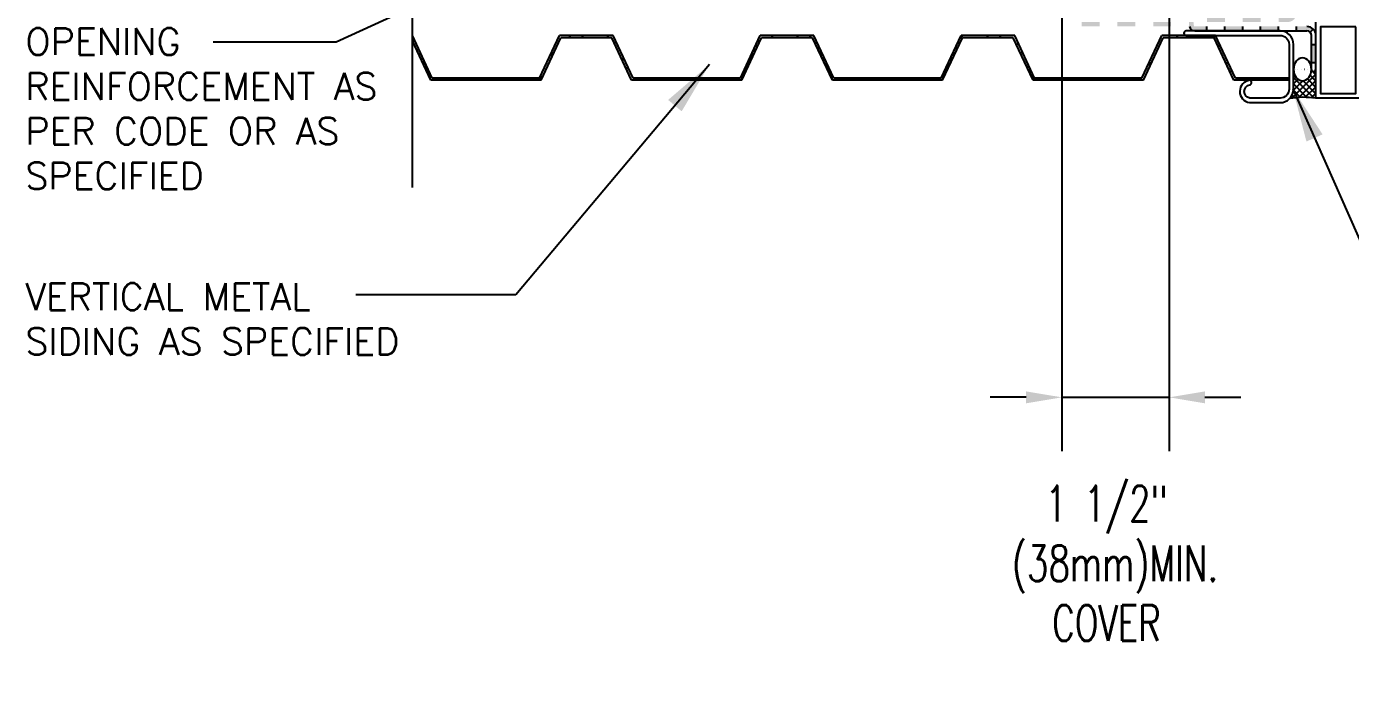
# Model space of a CAD drawing. Header units: inches. Extents: x 2883.8 to 2914.4, y 405.8 to 450.2.
# Drawn here: x 2884.05 to 2902.54, y 424.43 to 433.51 of the extents above; entities that cross this region are included whole.
import ezdxf

# ---------------------------------------------------------------- set-up
doc = ezdxf.new("R2010")
doc.units = ezdxf.units.IN
doc.header["$LTSCALE"] = 0.5
doc.header["$MEASUREMENT"] = 0
doc.layers.get('Defpoints').update_dxf_attribs({"linetype": 'CONTINUOUS'})
for name, color, linetype in [('HATCH', 12, 'CONTINUOUS'), ('LINE18', 9, 'CONTINUOUS'), ('line25', 2, 'CONTINUOUS'), ('LINE9', 9, 'CONTINUOUS'), ('TEXT', 4, 'CONTINUOUS')]:
    doc.layers.add(name, color=color, linetype=linetype)
doc.styles.add('DIM', font='romans.shx', dxfattribs={"width": 0.7})
doc.styles.get("Standard").update_dxf_attribs({"font": 'romans.shx'})
doc.dimstyles.new('ext_12', dxfattribs={"dimscale": 12, "dimtxt": 0.09375, "dimasz": 0.09375, "dimexe": 0.09375, "dimexo": 0.0625, "dimgap": 0.0625, "dimtad": 1, "dimdec": 1, "dimzin": 3, "dimdsep": 46, "dimlunit": 4, "dimtxsty": 'DIM', "dimcen": 0.09, "dimdle": 0.09375, "dimclrt": 4, "dimadec": 0, "dimazin": 0, "dimtfac": 1, "dimtdec": 1, "dimtmove": 2, "dimatfit": 3, "dimfxl": 0, "dimfrac": 2, "dimtolj": 1, "dimtzin": 0, "dimarcsym": 0})
doc.dimstyles.new('ext_8', dxfattribs={"dimscale": 8, "dimtxt": 0.09375, "dimasz": 0.09375, "dimexe": 0.09375, "dimexo": 0.0625, "dimgap": 0.0625, "dimtad": 1, "dimdec": 6, "dimzin": 3, "dimdsep": 46, "dimlunit": 4, "dimtxsty": 'DIM', "dimcen": 0.09, "dimdle": 0.09375, "dimclrt": 4, "dimadec": 0, "dimazin": 0, "dimtfac": 1, "dimtdec": 6, "dimtmove": 2, "dimatfit": 3, "dimfxl": 0, "dimfrac": 2, "dimtolj": 1, "dimtzin": 0, "dimarcsym": 0})

# ---------------------------------------------------------------- blocks, each defined once
blk = doc.blocks.new('*D9')
at = {"layer": 'Defpoints', "color": 0}
for p in [(2898.51, 439.759), (2900.01, 436.632), (2900.01, 428.329)]:
    blk.add_point(p, dxfattribs=at)
at = {"layer": 'TEXT', "color": 0, "lineweight": -2}
for p, q in [((2898.51, 439.259), (2898.51, 427.579)), ((2900.01, 436.132), (2900.01, 427.579)), ((2898.01, 428.329), (2897.51, 428.329)), ((2898.51, 428.329), (2900.01, 428.329)), ((2900.51, 428.329), (2901.01, 428.329))]:
    blk.add_line(p, q, dxfattribs=at)
at = {"layer": 'TEXT', "color": 0}
for points in [[(2898.01, 428.412), (2898.01, 428.245), (2898.51, 428.329)], [(2900.51, 428.412), (2900.51, 428.245), (2900.01, 428.329)]]:
    blk.add_solid(points, dxfattribs=at)
at = {"layer": 'TEXT', "color": 4, "insert": (2899.134, 426.012), "char_height": 0.5, "attachment_point": 5, "style": 'DIM'}
blk.add_mtext('\\A1;1 1/2" \\P (38mm)MIN. \\PCOVER', dxfattribs=at)

msp = doc.modelspace()

# ---------------------------------------------------------------- hatches: boundary and pattern name
at = {"layer": 'HATCH'}
h = msp.add_hatch(color=7, dxfattribs=at)
h.dxf.hatch_style = 1
h.paths.add_polyline_path([(2898.7872327, 433.6940058), (2898.562364, 433.6940058, 0.8607801815), (2898.562364, 433.6315058), (2898.7872327, 433.6315058)])
h.paths.add_polyline_path([(2899.0372327, 433.5690058), (2898.7872327, 433.5690058), (2898.7872327, 433.5065058), (2899.0372327, 433.5065058)])
h.paths.add_polyline_path([(2899.2872327, 433.6940058), (2899.0372327, 433.6940058), (2899.0372327, 433.6315058), (2899.2872327, 433.6315058)])
h.paths.add_polyline_path([(2899.5372327, 433.5690058), (2899.2872327, 433.5690058), (2899.2872327, 433.5065058), (2899.5372327, 433.5065058)])
h.paths.add_polyline_path([(2899.7872327, 433.6940058), (2899.5372327, 433.6940058), (2899.5372327, 433.6315058), (2899.7872327, 433.6315058)])
h.paths.add_polyline_path([(2900.0372327, 433.5690058), (2899.7872327, 433.5690058), (2899.7872327, 433.5065058), (2900.0372327, 433.5065058)])
h.paths.add_polyline_path([(2900.2872327, 433.6940058), (2900.0372327, 433.6940058), (2900.0372327, 433.6315058), (2900.2872327, 433.6315058)])
h.paths.add_polyline_path([(2900.5372327, 433.5065058), (2900.3694956, 433.5065058, -0.4142135624), (2900.3538706, 433.5221308), (2900.3538706, 433.5533808, 0.4142135624), (2900.3382456, 433.5690058), (2900.2872327, 433.5690058), (2900.2872327, 433.5065058), (2900.2929491, 433.5065058, 0.3563939587), (2900.3694956, 433.4440058), (2900.5372327, 433.4440058)])
h.paths.add_polyline_path([(2900.7872327, 433.6315058), (2900.5372327, 433.6315058), (2900.5372327, 433.5690058), (2900.7872327, 433.5690058)])
h.paths.add_polyline_path([(2901.0372327, 433.5065058), (2900.7872327, 433.5065058), (2900.7872327, 433.4440058), (2901.0372327, 433.4440058)])
h.paths.add_polyline_path([(2901.2872327, 433.6315058), (2901.0372327, 433.6315058), (2901.0372327, 433.5690058), (2901.2872327, 433.5690058)])
h.paths.add_polyline_path([(2901.5372327, 433.5065058), (2901.2872327, 433.5065058), (2901.2872327, 433.4440058), (2901.5372327, 433.4440058)])
h.paths.add_polyline_path([(2902.0223532, 433.4698942, 0.1989123674), (2901.9339648, 433.5065058), (2901.7872327, 433.5065058), (2901.7872327, 433.4440058), (2901.9339648, 433.4440058, -0.1989123674), (2901.978159, 433.4257)])
h.paths.add_polyline_path([(2902.0589648, 433.2531896), (2901.9964648, 433.2531896), (2901.9964648, 433.0031896), (2902.0589648, 433.0031896)])
h.paths.add_polyline_path([(2901.7896877, 433.6940058), (2901.7271877, 433.6940058, -0.4142135624), (2901.6646877, 433.6315058), (2901.5372327, 433.6315058), (2901.5372327, 433.5690058), (2901.6646877, 433.5690058, 0.4142135624)])
h.paths.add_polyline_path([(2901.7896877, 434.1940058), (2901.7271877, 434.1940058), (2901.7271877, 433.9440058), (2901.7896877, 433.9440058)])
h.paths.add_polyline_path([(2901.7896877, 434.6940058), (2901.7271877, 434.6940058), (2901.7271877, 434.4440058), (2901.7896877, 434.4440058)])
h.paths.add_polyline_path([(2901.7896877, 435.1940058), (2901.7271877, 435.1940058), (2901.7271877, 434.9440058), (2901.7896877, 434.9440058)])
h.paths.add_polyline_path([(2901.7896877, 435.6940058), (2901.7271877, 435.6940058), (2901.7271877, 435.4440058), (2901.7896877, 435.4440058)])
h.paths.add_polyline_path([(2901.7896877, 436.1940058), (2901.7271877, 436.1940058), (2901.7271877, 435.9440058), (2901.7896877, 435.9440058)])
h.paths.add_polyline_path([(2901.7896877, 436.6940058), (2901.7271877, 436.6940058), (2901.7271877, 436.4440058), (2901.7896877, 436.4440058)])
h.paths.add_polyline_path([(2901.7896877, 437.181456), (2901.7828861, 437.1940058), (2901.7271877, 437.1940058), (2901.7271877, 436.9440058), (2901.7896877, 436.9440058)])
h.paths.add_polyline_path([(2901.7152148, 437.6940058), (2901.6527148, 437.6940058), (2901.6527148, 437.4440058), (2901.7152148, 437.4440058)])
h.paths.add_polyline_path([(2901.7152148, 438.1940058), (2901.6527148, 438.1940058), (2901.6527148, 437.9440058), (2901.7152148, 437.9440058)])
h.paths.add_polyline_path([(2901.7152148, 438.6940058), (2901.6527148, 438.6940058), (2901.6527148, 438.4440058), (2901.7152148, 438.4440058)])
h.paths.add_polyline_path([(2901.7152148, 439.1940058), (2901.6527148, 439.1940058), (2901.6527148, 438.9440058), (2901.7152148, 438.9440058)])
h.paths.add_polyline_path([(2901.7152148, 439.6940058), (2901.6527148, 439.6940058), (2901.6527148, 439.4440058), (2901.7152148, 439.4440058)])
h = msp.add_hatch(dxfattribs=at)
h.set_pattern_fill('ANSI37', color=256, scale=0.5, angle=90, style=0)
edge = h.paths.add_edge_path()
edge.add_arc((2902.0277148, 432.9107844), 0.0314164, 193.91519955, 354.1006948, ccw=False)
edge.add_ellipse((2901.8718654, 432.9075554), major_axis=(0, -0.1604674), ratio=0.7814710387, start_angle=630, end_angle=808.45512048, ccw=False)
edge.add_line((2901.7464648, 432.9075554), (2901.7464648, 432.6315058))
edge.add_arc((2901.5589648, 432.6315058), 0.1875, -45, 0, ccw=False)
edge.add_arc((2901.8894306, 431.4767857), 1.0411163, 80.62828382, 100.95677121, ccw=False)
edge.add_line((2902.0589648, 432.5040058), (2902.0589648, 432.9075554))
edge = h.paths.add_edge_path()
edge.add_ellipse((2901.958911, 437.4959155), major_axis=(0, 0.1754127), ratio=0.6766675297, start_angle=-57.31939609, end_angle=90, ccw=False)
edge.add_line((2902.0588167, 437.5906305), (2902.0722166, 437.5481773))
edge.add_line((2902.0722166, 437.5481773), (2902.0774807, 437.5040058))
edge.add_line((2902.0774807, 437.5040058), (2902.1134249, 437.5040058))
edge.add_line((2902.1134249, 437.5040058), (2902.1134249, 437.8396769))
edge.add_arc((2902.0708788, 438.0669), 0.231172, 183.79945643, 280.60546947, ccw=False)
edge.add_line((2901.8402148, 438.0515815), (2901.8402148, 437.4959155))
h = msp.add_hatch(dxfattribs=at)
h.set_pattern_fill('ANSI32', color=256)
h.set_pattern_definition([(45, (5e-12, -0.1875), (-0.265165043, 0.265165043), []), (45, (0.17678, -0.1875), (-0.265165043, 0.265165043), [])])
h.paths.add_polyline_path([(2889.4373201, 433.308172), (2889.6950694, 432.7554267), (2891.2348863, 432.7554267), (2891.5122597, 433.3502558), (2892.2224428, 433.3502558), (2892.4998162, 432.7554267), (2894.0396331, 432.7554267), (2894.3170064, 433.3502558), (2895.0271895, 433.3502558), (2895.3045629, 432.7554267), (2896.8443798, 432.7554267), (2897.1217532, 433.3502558), (2897.8319363, 433.3502558), (2898.1093097, 432.7554267), (2899.6491266, 432.7554267), (2899.9264999, 433.3502558), (2900.636683, 433.3502558), (2900.9140564, 432.7554267), (2901.6839648, 432.7554267), (2901.6839648, 432.7866767), (2900.9339648, 432.7866767), (2900.6565915, 433.3815058), (2899.9065915, 433.3815058), (2899.6292181, 432.7866767), (2898.1292181, 432.7866767), (2897.8518447, 433.3815058), (2897.1018447, 433.3815058), (2896.8244714, 432.7866767), (2895.3244714, 432.7866767), (2895.047098, 433.3815058), (2894.297098, 433.3815058), (2894.0197246, 432.7866767), (2892.5197246, 432.7866767), (2892.2423512, 433.3815058), (2891.4923512, 433.3815058), (2891.2149779, 432.7866767), (2889.7149779, 432.7866767), (2889.4376045, 433.3815058), (2889.4373201, 433.3815058)])

# ---------------------------------------------------------------- linework, layer by layer
at = {"layer": 'LINE18'}
msp.add_lwpolyline([(2902.6839648, 432.5040058), (2902.0589648, 432.5040058), (2902.0589648, 433.5690058)], dxfattribs=at)
msp.add_lwpolyline([(2902.6189648, 433.5040058), (2902.1239648, 433.5040058), (2902.1239648, 432.5690058), (2902.6189648, 432.5690058)], close=True, dxfattribs=at)
at = {"layer": 'line25', "color": 12}
msp.add_arc((2901.8894306, 431.4767857), 1.0411163, 80.62828382, 100.95677121, dxfattribs=at)
at = {"layer": 'line25', "color": 12, "extrusion": (0, 0, -1)}
msp.add_ellipse((2901.8718654, 432.9075554), major_axis=(0, -0.1604674), ratio=0.7814710387, start_param=-10.9955742876, end_param=-4.7123889804, dxfattribs=at)
at = {"layer": 'LINE9'}
for p, q in [((2889.4373201, 431.2565058), (2889.4373201, 437.8817097)), ((2889.4376045, 433.3815058), (2889.4373201, 433.3815058)), ((2889.7149779, 432.7866767), (2889.4376045, 433.3815058)), ((2891.2149779, 432.7866767), (2891.4923512, 433.3815058)), ((2892.2423512, 433.3815058), (2891.4923512, 433.3815058)), ((2892.5197246, 432.7866767), (2892.2423512, 433.3815058)), ((2894.0197246, 432.7866767), (2894.297098, 433.3815058)), ((2895.047098, 433.3815058), (2894.297098, 433.3815058)), ((2895.3244714, 432.7866767), (2895.047098, 433.3815058)), ((2896.8244714, 432.7866767), (2897.1018447, 433.3815058)), ((2897.8518447, 433.3815058), (2897.1018447, 433.3815058)), ((2898.1292181, 432.7866767), (2897.8518447, 433.3815058)), ((2899.6292181, 432.7866767), (2899.9065915, 433.3815058)), ((2900.6565915, 433.3815058), (2899.9065915, 433.3815058)), ((2900.3694956, 433.4440058), (2901.9339648, 433.4440058)), ((2900.5372327, 433.4440058), (2900.5372327, 433.5065058)), ((2900.9339648, 432.7866767), (2900.6565915, 433.3815058)), ((2900.7872327, 433.4440058), (2900.7872327, 433.5065058)), ((2901.0372327, 433.4440058), (2901.0372327, 433.5065058)), ((2901.2872327, 433.4440058), (2901.2872327, 433.5065058)), ((2901.2872327, 433.4440058), (2901.2872327, 433.5065058)), ((2901.5372327, 433.4440058), (2901.5372327, 433.5065058)), ((2901.7872327, 433.4440058), (2901.7872327, 433.5065058)), ((2901.978159, 433.4257), (2902.0223532, 433.4698942)), ((2901.9964648, 432.9075554), (2901.9964648, 433.3815058)), ((2902.0589648, 432.9075554), (2902.0589648, 433.3815058)), ((2889.6950694, 432.7554267), (2889.4373201, 433.308172)), ((2891.2348863, 432.7554267), (2891.5122597, 433.3502558)), ((2892.2224428, 433.3502558), (2891.5122597, 433.3502558)), ((2892.4998162, 432.7554267), (2892.2224428, 433.3502558)), ((2894.0396331, 432.7554267), (2894.3170064, 433.3502558)), ((2895.0271895, 433.3502558), (2894.3170064, 433.3502558)), ((2895.3045629, 432.7554267), (2895.0271895, 433.3502558)), ((2896.8443798, 432.7554267), (2897.1217532, 433.3502558)), ((2897.8319363, 433.3502558), (2897.1217532, 433.3502558)), ((2898.1093097, 432.7554267), (2897.8319363, 433.3502558)), ((2899.6491266, 432.7554267), (2899.9264999, 433.3502558)), ((2900.636683, 433.3502558), (2899.9264999, 433.3502558)), ((2900.9140564, 432.7554267), (2900.636683, 433.3502558)), ((2901.9964648, 433.2531896), (2902.0589648, 433.2531896)), ((2901.9964648, 433.0031896), (2902.0589648, 433.0031896)), ((2891.2348863, 432.7554267), (2889.6950694, 432.7554267)), ((2891.2149779, 432.7866767), (2889.7149779, 432.7866767)), ((2894.0396331, 432.7554267), (2892.4998162, 432.7554267)), ((2894.0197246, 432.7866767), (2892.5197246, 432.7866767)), ((2896.8443798, 432.7554267), (2895.3045629, 432.7554267)), ((2896.8244714, 432.7866767), (2895.3244714, 432.7866767)), ((2899.6491266, 432.7554267), (2898.1093097, 432.7554267)), ((2899.6292181, 432.7866767), (2898.1292181, 432.7866767)), ((2901.6839648, 432.7554267), (2900.9140564, 432.7554267)), ((2901.6839648, 432.7866767), (2900.9339648, 432.7866767))]:
    msp.add_line(p, q, dxfattribs=at)
msp.add_lwpolyline([(2900.2464648, 433.3815058), (2901.5589648, 433.3815058, -0.4142135624), (2901.6839648, 433.2565058), (2901.6839648, 432.6315058, -0.4142135624), (2901.5589648, 432.5065058), (2901.1367113, 432.5065058, -0.8292952805), (2901.1367113, 432.6940058, 0.8002548183), (2901.1367113, 432.7554267, 0.8850491174), (2901.1318746, 432.4440058), (2901.5589648, 432.4440058, 0.4142135628), (2901.7464648, 432.6315058), (2901.7464648, 433.2565058, 0.4142135624), (2901.5589648, 433.4440058), (2900.2466379, 433.4440063, 1.0000003651), (2900.2466379, 433.3815058)], format="xyb", dxfattribs=at)
for centre, radius, start, end in [((2900.3694956, 433.5221308), 0.078125, 191.53695903, 270), ((2901.9339648, 433.3815058), 0.125, 0, 90), ((2901.9339648, 433.3815058), 0.0625, 0, 90), ((2902.0277148, 432.9107844), 0.0314164, 185.89930531, 354.10069469)]:
    msp.add_arc(centre, radius, start, end, dxfattribs=at)

# ---------------------------------------------------------------- texts
at = {"layer": 'TEXT', "char_height": 0.375, "attachment_point": 4}
for s, insert, width in [('\\A1;OPENING REINFORCEMENT AS PER CODE OR AS SPECIFIED', (2884.0310701, 432.3585782), 5.40625), ('\\A1;VERTICAL METAL SIDING AS SPECIFIED', (2884.0310701, 429.4213819), 6.322094998)]:
    msp.add_mtext(s, dxfattribs=dict(at, insert=insert, width=width))

# ---------------------------------------------------------------- dimensions: what is measured, and where the dimension line sits
at = {"layer": 'TEXT'}
dim = msp.add_linear_dim(base=(2900.0103285, 428.3286745), p1=(2898.5103285, 439.7588442), p2=(2900.0103285, 436.6315058), text='<> \\P (38mm)MIN. \\PCOVER', dimstyle='ext_8', override={"dimtxt": 0.0625, "dimasz": 0.0625}, dxfattribs=at)
dim.commit()
dim.dimension.update_dxf_attribs({"geometry": '*D9', "text_midpoint": (2899.1340135, 426.0117751), "dimtype": 160})

# ---------------------------------------------------------------- leaders
for points in [[(2898.1524103, 437.7746484), (2888.3754119, 433.2887556), (2886.6555265, 433.2887556)], [(2893.5877881, 432.975817), (2890.8837523, 429.7596113), (2888.6493449, 429.7596113)], [(2901.7364102, 432.636309), (2904.7991799, 425.7101329), (2905.6425643, 425.7101329)]]:
    msp.add_leader(points, dimstyle='ext_12', override={"dimasz": 0.0625, "dimgap": 0.0625, "dimtad": 0}, dxfattribs=at)

doc.saveas('drawing.dxf')
